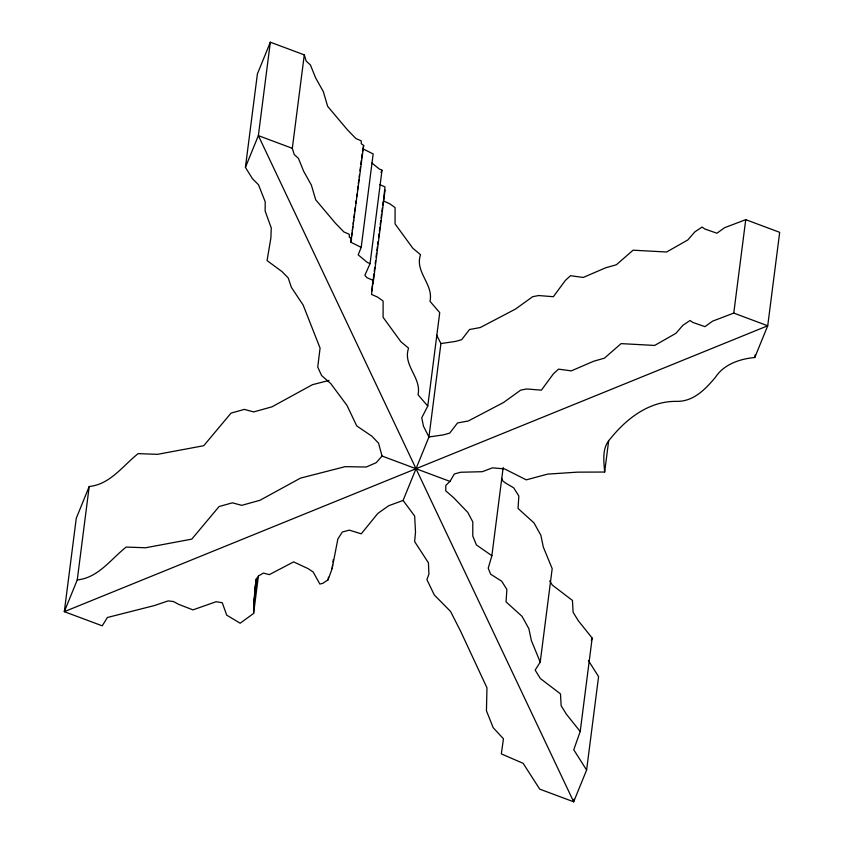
<?xml version="1.0" encoding="UTF-8"?>
<svg xmlns="http://www.w3.org/2000/svg" width="844" height="844" viewBox="0 0 844 844"><rect width="100%" height="100%" fill="white"/><g stroke="black" fill="none" stroke-linecap="round" stroke-linejoin="round"><path stroke-width="1.27" d="M329.012 380.433L312.428 384.695L271.968 406.829L253.706 411.914L244.359 409.393L231.034 413.117L203.742 445.706L157.575 454.336L138.131 453.639C122.77 465.782 110.237 484.414 89.211 486.492L76.276 518.227L64.313 611.668L102.24 625.826L107.399 617.491L154.41 605.559L168.146 600.896L173.516 601.54L178.601 604.325L192.959 609.874L216.138 601.719L222.267 602.721L226.709 615.149L240.16 623.22L253.611 613.43L253.706 603.418L256.017 579.649M373.903 273.962L371.55 294.429L377.637 297.12L383.113 301.013L383.092 317.312L400.858 341.683L408.57 348.15C402.556 365.515 421.821 377.701 418.023 394.739L427.76 406.08L421.747 417.78L423.477 426.231L428.952 436.981L403.084 500.45L388.746 505.704L377.806 513.447L361.253 533.819L349.31 530.137L342.316 532.015L337.853 539.021L332.114 568.645L328.105 579.796L322.862 583.288L319.876 584.069L313.166 572.032L308.071 568.613L293.638 561.893L269.331 574.637L263.412 573.065L258.591 575.914L256.101 580.756L254.688 590.03M383.587 199.796L384.969 186.904L379.811 184.646M436.548 334.952L440.916 343.55L455.496 341.419L461.657 339.689L469.528 329.508L480.257 327.546L515.547 309.041L532.638 296.708L538.63 295.537L553.358 296.719L565.364 280.408L570.502 275.714L583.257 277.444L605.591 267.822L616.384 264.742L633.084 250.193L666.623 252.008L687.892 239.896L694.844 231.878L702.05 227.068L704.835 228.998L716.925 233.229L724.511 227.743L745.737 219.662L779.687 232.332L767.724 325.773L64.313 611.668L77.247 579.933L89.211 486.492M608.651 440.895L604.652 472.039L577.38 472.155L547.608 474.117L526.255 479.856L504.554 468.884L492.421 467.861L482.357 471.69L460.581 472.26L454.367 473.959L449.968 481.397L382.058 456.045L378.534 443.153L371.856 436.158L356.727 425.914L347.011 405.458L330.732 383.545L321.606 375.548L317.734 367.045L320.076 348.108L303.154 305.064L291.37 287.361L288.226 277.961L281.97 271.557L267.063 260.596L270.892 237.85L271.262 227.975L265.143 211.053L265.216 201.832L258.507 184.783L252.419 178.664L245.425 167.365L257.399 73.934L270.333 42.2L304.283 54.871L306.172 61.063L310.413 64.946L315.561 77.722L323.336 91.658L327.651 106.344L347.475 129.87L355.915 138.543L361.211 140.811L361.316 143.765L363.669 145.495L350.84 242.196L361.2 247.376L358.183 254.835L367.362 262.463L370.052 263.623L364.872 275.313L366.94 277.687L373.006 280.335L371.74 290.832M270.333 42.2L258.359 135.631L245.425 167.365M351.705 238.926L349.353 237.196L349.247 234.242L343.941 231.973L335.511 223.301L315.688 199.775L311.373 185.089L303.597 171.153L298.438 158.377L294.208 154.505L292.319 148.312L304.283 54.871M256.101 580.756L256.428 578.161M253.706 603.418L256.861 578.762M253.611 613.43L258.433 575.798M350.84 242.196L351.167 239.601M351.505 237.006L352.001 233.113M352.338 230.517L352.834 226.625M353.161 224.029L353.668 220.136M353.995 217.541L354.491 213.648M354.828 211.053L355.324 207.16M355.82 203.267L356.157 200.672M356.653 196.779L356.991 194.183M357.487 190.28L357.983 186.387M358.32 183.792L358.816 179.899M359.154 177.303L359.481 174.708M359.977 170.815L360.483 166.922M360.81 164.327L361.306 160.434M361.643 157.839L362.139 153.946M362.477 151.35L363.669 145.495M361.2 247.376L373.164 153.946L362.804 148.755M328.105 579.796L328.443 577.201M370.052 263.623L382.015 170.193L379.336 169.032L371.919 163.04M332.114 568.645L332.61 564.752M332.947 562.157L333.274 559.561M374.24 271.367L374.736 267.474M375.232 263.581L375.569 260.986M376.065 257.093L376.561 253.2M376.899 250.605L377.395 246.712M377.732 244.116L378.059 241.521M378.555 237.628L379.061 233.735M379.389 231.14L379.884 227.247M380.222 224.652L380.718 220.759M381.055 218.163L381.551 214.27M381.889 211.675L382.385 207.782M382.712 205.187L383.218 201.294M373.122 283.331L385.086 189.889M427.76 406.08L439.724 312.649L429.986 301.297C433.795 284.27 414.531 272.084 420.534 254.709L412.822 248.242L395.055 223.882L395.087 207.582L389.601 203.678L383.514 200.999M440.916 343.55L428.952 436.981L443.522 434.85L449.694 433.12L457.564 422.939L468.283 420.987L503.573 402.482L520.664 390.139L526.656 388.968L541.394 390.15L553.4 373.839L558.528 369.144L571.282 370.875L593.627 361.253L604.409 358.172L621.121 343.624L654.659 345.439L675.928 333.327L682.88 325.309L690.076 320.498L692.871 322.44L704.951 326.66L712.536 321.184L733.763 313.092L767.724 325.773L754.789 357.508C739.924 358.848 723.741 364.334 715.322 377.447C705.289 389.263 693.789 401.438 677.067 401.375C649.806 400.752 627.029 418.033 610.666 438.374C601.688 447.615 603.776 460.391 604.652 472.039M403.084 500.45L414.668 516.053L415.512 532.163L414.636 541.584L428.435 562.842L428.921 574.057L426.916 579.628L434.291 594.967L450.548 611.436L460.624 631.259L486.967 687.807L486.439 710.785L493.202 727.707L503.457 738.785L501.325 753.892L523.153 763.335L539.717 789.129L573.667 801.8L586.601 770.066L573.762 749.757L580.208 731.484L566.482 714.341L561.154 705.774L560.469 693.874L540.392 678.555L535.149 670.125L540.223 662.107L531.34 640.48L528.882 628.696L522.035 616.342L506.062 601.877L506.864 589.45L501.769 581.305L490.649 574.184L488.212 568.191L491.873 555.711L503.182 467.46M540.223 662.107L552.187 568.677L543.314 547.049L540.856 535.254L533.999 522.911L518.037 508.447L518.838 496.019L513.743 487.874L505.229 482.842L502.623 480.753L501.642 478.358M580.208 731.484L592.171 638.053L578.446 620.91L573.118 612.343L572.443 600.432L552.356 585.124L549.739 580.904M574.004 799.205L573.667 801.8L258.359 135.631L292.319 148.312M586.601 770.066L598.575 676.635L588.437 660.599M733.763 313.092L745.737 219.662M754.789 357.508L755.116 354.913M591.317 640.49L592.171 638.053M381.034 172.514L382.015 170.193M382.058 456.045L376.224 462.67L366.264 467.017L345.122 466.658L300.464 478.126L259.994 500.27L241.743 505.345L232.385 502.824L219.071 506.548L191.778 539.137L145.611 547.767L126.157 547.07C110.796 559.213 98.273 577.845 77.247 579.933M449.968 481.397L445.822 485.406L445.716 490.797L453.724 497.77L467.755 512.371L472.798 521.887L472.777 536.045L476.385 544.918L491.873 555.711"/></g></svg>
